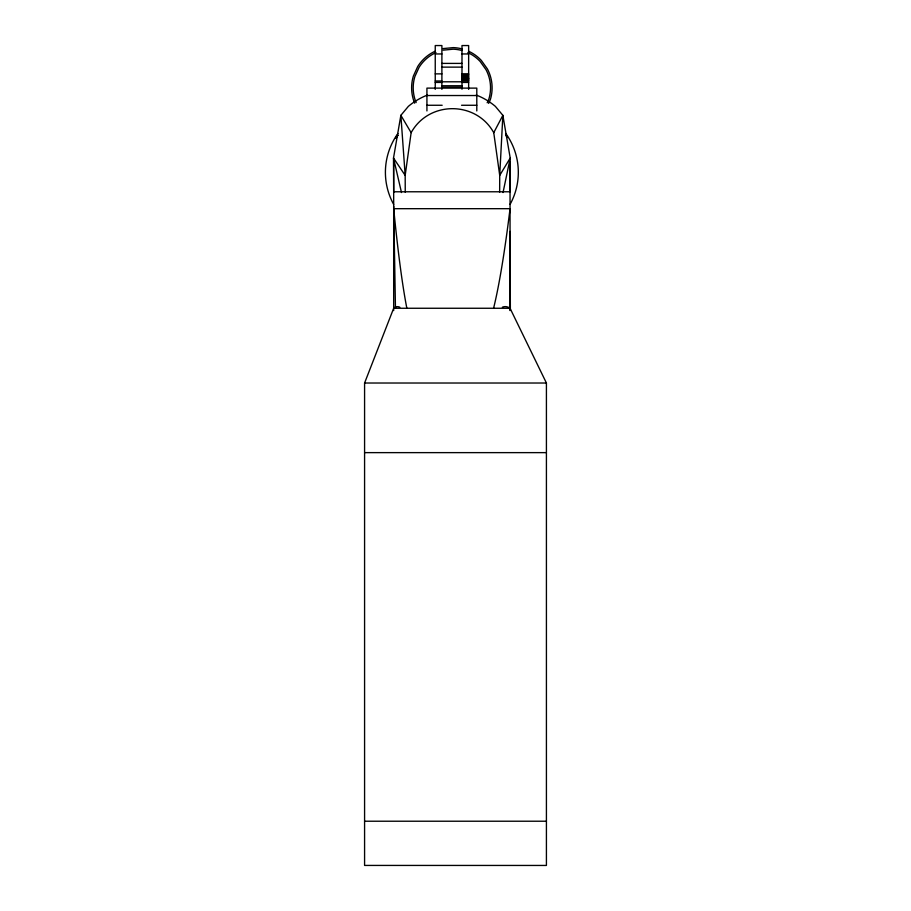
<?xml version="1.0" encoding="UTF-8"?>
<svg xmlns="http://www.w3.org/2000/svg" width="911" height="911" viewBox="0 0 911 911"><rect width="100%" height="100%" fill="white"/><g stroke="black" fill="none" stroke-linecap="round" stroke-linejoin="round"><path stroke-width="1.37" d="M499.649 192.255L499.718 175.39L502.861 115.333L495.333 106.336A67.448 67.255 0 0 0 476.282 95.063M493.751 132.676L502.861 115.333L510.217 158.047L499.718 175.39L493.751 132.676C476.077 100.677 428.819 100.677 411.134 132.676L405.179 175.39L405.247 192.255M503.031 192.551L510.217 158.047L510.046 191.777L393.677 191.777M502.337 307.223A246.596 42.065 -88.4 0 1 510.046 308.26L546.418 383.019L546.418 865.45L364.582 865.427L364.582 383.019L393.677 308.26A245.264 33.65 88.7 0 1 399.849 307.269M487.18 102.772L488.854 99.117A38.672 38.672 0 0 0 485.996 69.657L480.12 61.436A38.672 38.672 0 0 0 467.878 52.633M488.638 103.364L490.357 99.572A40.243 40.243 0 0 0 487.385 68.917L481.281 60.365A40.243 40.243 0 0 0 468.527 51.198M395.442 138.426L397.913 135.204M396.262 137.515L397.913 135.363M442.78 48.625L453.245 47.611A40.243 40.243 0 0 1 462.344 48.978M443.145 50.162L453.188 49.183A38.672 38.672 0 0 1 461.934 50.504M435.242 53.954L441.892 53.954M461.991 53.954L468.641 53.954M441.892 63.406L461.991 63.406M441.892 67.129L461.991 67.129M435.242 73.871L441.892 73.871M461.991 73.871L468.641 73.871M461.991 74.611L468.641 74.611M461.991 75.92L468.641 75.92M461.991 77.139L468.641 77.139M461.991 78.255L468.641 78.255M461.991 78.597L468.641 78.597M461.991 79.268L468.641 79.268M461.991 80.168L468.641 80.168M435.242 80.999L441.892 80.999M461.991 80.999L468.641 80.999M441.892 81.796L461.991 81.796M435.242 82.423L441.892 82.423M461.991 82.423L468.641 82.423M441.892 85.759L461.991 85.759M441.892 87.228L461.991 87.228M426.929 95.53L476.795 95.53M426.929 105.266L442.165 105.266M461.558 105.266L476.795 105.266M510.046 231.383L510.365 310.412M393.677 308.26L510.046 308.26M364.582 383.019L546.418 383.019M364.582 452.63L546.418 452.63M364.582 821.221L546.418 821.221M505.821 135.363L507.461 137.515M411.134 132.676L400.863 115.333L408.39 106.336A67.448 67.255 0 0 1 427.441 95.063M401.489 192.551L393.506 158.047L400.863 115.333L405.179 175.39L393.506 158.047L393.677 192.517M393.677 206.25L395.454 308.077M510.046 161.691L510.046 310.571M476.795 110.937L476.795 88.116L426.929 88.116L426.929 110.937M468.641 89.38L468.641 45.55L461.991 45.55L461.991 89.221M441.892 89.38L441.892 45.55L435.242 45.55L435.242 89.38M393.677 161.691L393.677 310.571M406.796 307.964A332.64 23.128 87.4 0 1 393.677 208.687L510.046 208.687A333.278 28.913 -86.8 0 1 493.648 307.998M505.787 133.484A66.457 66.457 0 0 1 510.069 204.394M393.654 204.394A66.457 66.457 0 0 1 397.936 133.484M414.664 103.182A40.243 40.243 0 0 1 413.366 76.091L417.716 66.526A40.243 40.243 0 0 1 435.299 51.153M416.122 102.579A38.672 38.672 0 0 1 414.881 76.547L419.06 67.368A38.672 38.672 0 0 1 435.948 52.587"/></g></svg>
